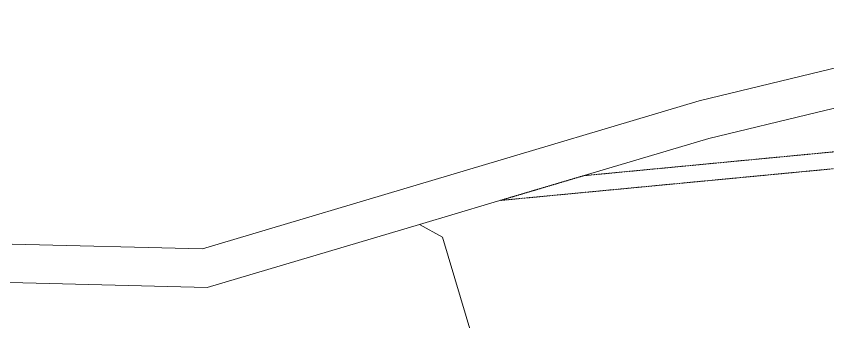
# Model space of a CAD drawing. Header units: metres. Extents: x 256900 to 260596, y 6180686 to 6182802.
# Drawn here: x 258132.9 to 258568, y 6181520.5 to 6181684.3 of the extents above; entities that cross this region are included whole.
import ezdxf

# ---------------------------------------------------------------- set-up
doc = ezdxf.new("R2010")
doc.units = ezdxf.units.M
doc.linetypes.add('HIDDEN', pattern=[0.375, 0.25, -0.125])
doc.linetypes.add('HIDDEN2', pattern=[0.1875, 0.125, -0.0625])
for name, color, linetype, lineweight in [('Cadastre Land Parcels_SP_EXT', 9, 'Continuous', 5), ('Cadastre Other Property_SP_EXT', 9, 'HIDDEN', 5), ('Cadastre Roads_SP_EXT', 9, 'Continuous', 5)]:
    doc.layers.add(name, color=color, linetype=linetype, lineweight=lineweight)

msp = doc.modelspace()

# ---------------------------------------------------------------- linework, layer by layer
at = {"layer": 'Cadastre Land Parcels_SP_EXT', "linetype": 'Continuous'}
msp.add_lwpolyline([(258823.04, 6181276.49), (258831.04, 6181652.7), (258763.95, 6181663.76), (258660.96, 6181656.45), (258570.26, 6181634.69), (258561.98, 6181632.71), (258504.23, 6181618.85), (258387.4, 6181584.12), (258349.05, 6181572.71), (258361.49, 6181565.97), (258380.71, 6181501.29)], dxfattribs=at)
at = {"layer": 'Cadastre Other Property_SP_EXT', "linetype": 'HIDDEN2'}
msp.add_lwpolyline([(258392.47, 6181585.58), (258622.07, 6181607.42), (258829.49, 6181587.77), (258829.71, 6181596.83), (258622.03, 6181616.46), (258437.11, 6181598.83), (258392.47, 6181585.58)], close=True, dxfattribs=at)
at = {"layer": 'Cadastre Roads_SP_EXT', "linetype": 'Continuous'}
for points in [[(259534.41, 6181576.86), (259373.06, 6181581.01), (259297.84, 6181578.01), (259167.27, 6181573.02), (259119.97, 6181579.66), (259034.34, 6181591.68), (259015.99, 6181594.25), (258837.04, 6181672.29), (258765.15, 6181684.31), (258703.69, 6181680.1), (258675.3, 6181678.15), (258658.05, 6181676.97), (258575.1, 6181657.3), (258499, 6181638.98), (258232.74, 6181559.6), (258130.67, 6181562.22)], [(258129.47, 6181541.67), (258235.25, 6181538.88), (258349.05, 6181572.71), (258387.4, 6181584.12), (258504.23, 6181618.85), (258561.98, 6181632.71), (258570.26, 6181634.69), (258660.96, 6181656.45), (258763.95, 6181663.76), (258831.04, 6181652.7), (259010.42, 6181574.43), (259034.67, 6181571.02), (259166.38, 6181552.51), (259298.57, 6181557.7), (259373.17, 6181560.7), (259527.22, 6181556.79)]]:
    msp.add_lwpolyline(points, dxfattribs=at)

doc.saveas('drawing.dxf')
